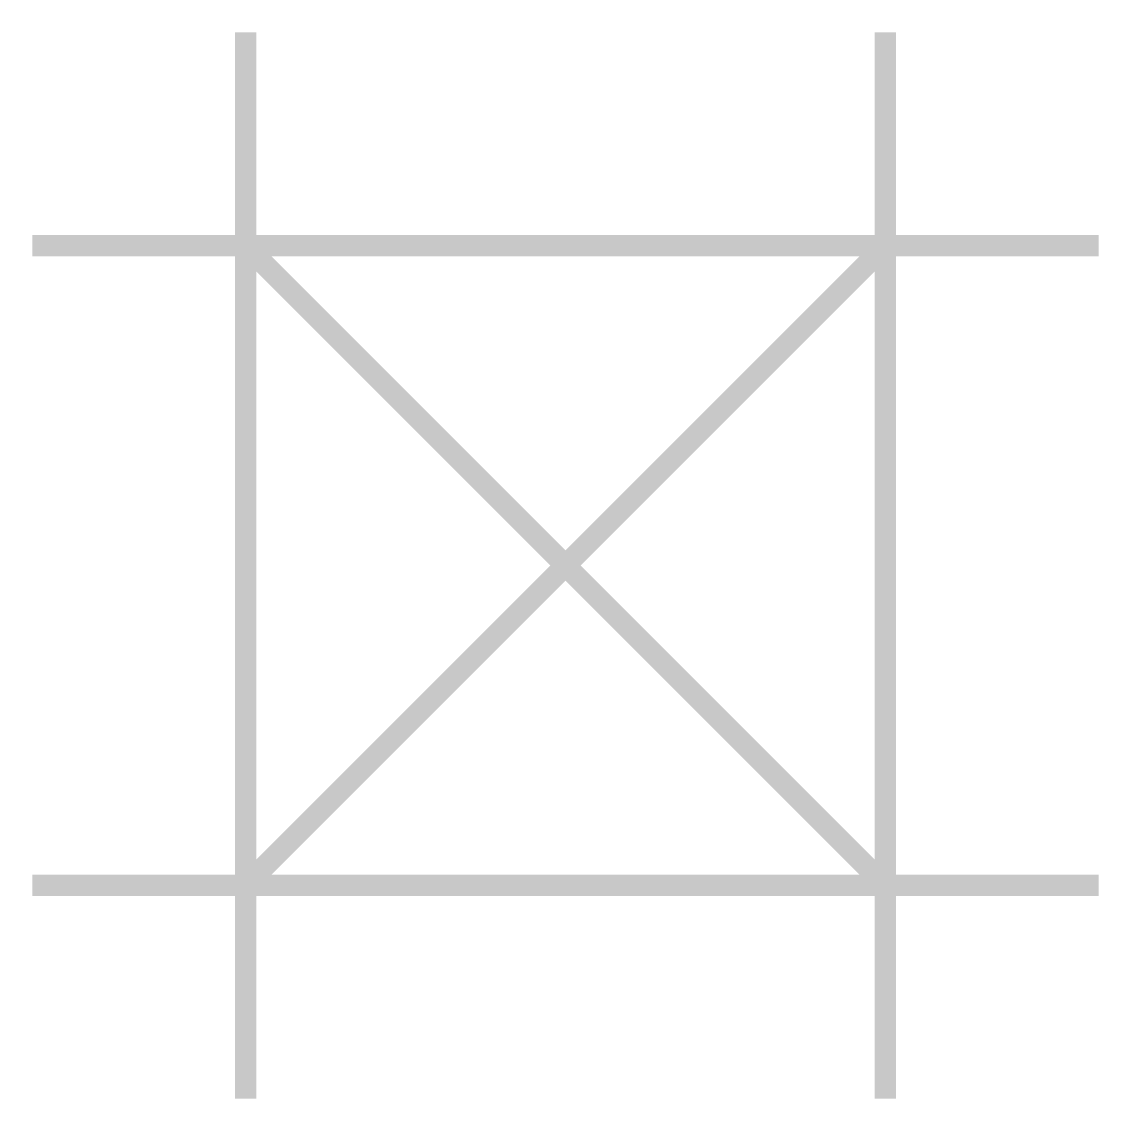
# Model space of a CAD drawing. Extents: x 5.45 to 10.55, y 1.45 to 6.55.
import ezdxf

# ---------------------------------------------------------------- set-up
doc = ezdxf.new("R2010")
doc.units = 0
doc.header["$MEASUREMENT"] = 0
doc.layers.get('0').update_dxf_attribs({"linetype": 'CONTINUOUS'})

msp = doc.modelspace()

# ---------------------------------------------------------------- linework, layer by layer
for points in [[(6.5, 1.5, 0.1, 0.1, 0), (6.5, 6.5, 0.1, 0.1, 0)], [(9.5, 6.5, 0.1, 0.1, 0), (9.5, 1.5, 0.1, 0.1, 0)], [(5.5, 5.5, 0.1, 0.1, 0), (10.5, 5.5, 0.1, 0.1, 0)], [(10.5, 2.5, 0.1, 0.1, 0), (5.5, 2.5, 0.1, 0.1, 0)]]:
    msp.add_lwpolyline(points, format="xyseb")
at = {"const_width": 0.1}
for points in [[(6.5, 5.5), (9.5, 2.5)], [(9.5, 5.5), (6.5, 2.5)]]:
    msp.add_lwpolyline(points, dxfattribs=at)

doc.saveas('drawing.dxf')
